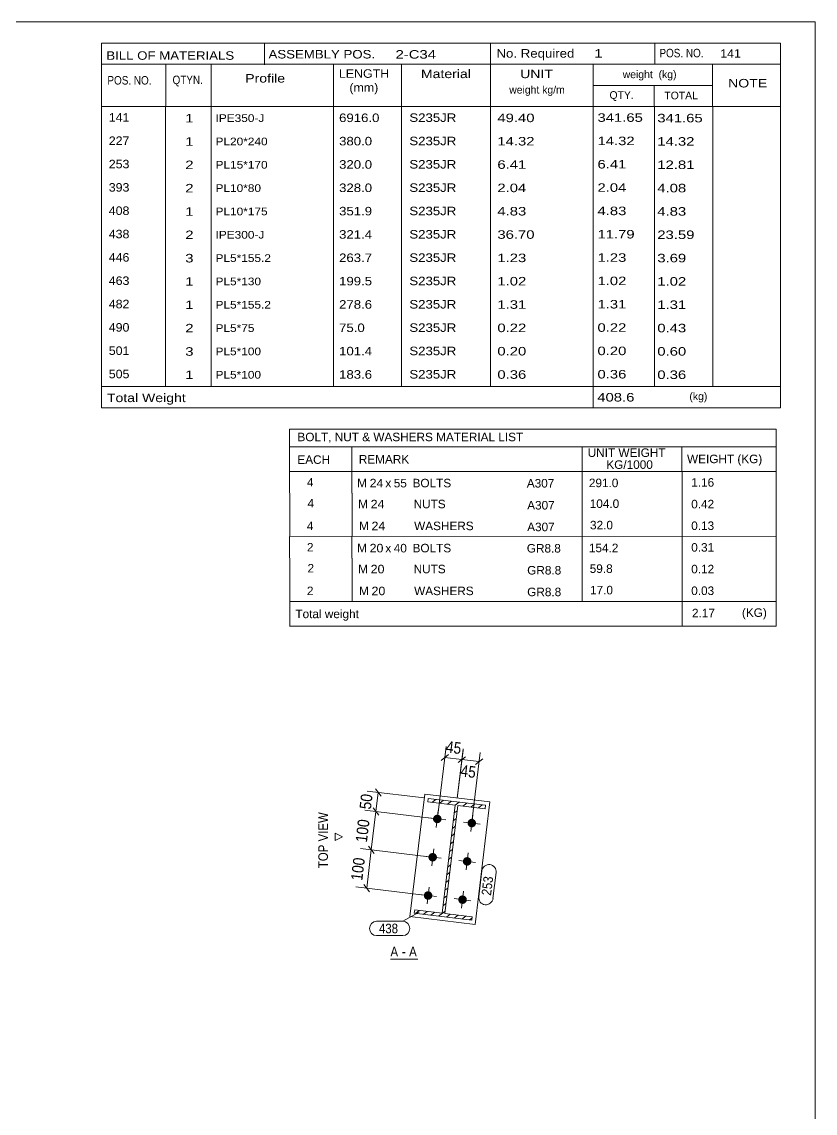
# Model space of a CAD drawing. Header units: millimetres. Extents: x 2 to 825, y 1 to 579.
# Drawn here: x 619.3 to 825, y 296 to 579 of the extents above; entities that cross this region are included whole.
import ezdxf

# ---------------------------------------------------------------- set-up
doc = ezdxf.new("R2010")
doc.units = ezdxf.units.MM
doc.linetypes.add('XKITLINE00', pattern=[0])
doc.linetypes.add('XKITLINE03', pattern=[6, 3, -1, 1, -1])
for name, color, linetype, lineweight in [('Bolt', 3, 'Continuous', 0), ('Dimensions', 7, 'Continuous', 0), ('DrawingSheet', 5, 'Continuous', 0), ('OtherObjectType', 7, 'Continuous', 0), ('Part', 2, 'Continuous', 0), ('PartMark', 7, 'Continuous', 0)]:
    doc.layers.add(name, color=color, linetype=linetype, lineweight=lineweight)
doc.styles.add('ARIAL', font='ARIAL.TTF')
doc.styles.add('ARIAL_NARROW', font='ARIALN.TTF')

# ---------------------------------------------------------------- blocks, each defined once
blk = doc.blocks.new('*A2')
at = {"layer": 'Part', "color": 7, "linetype": 'XKITLINE00', "lineweight": 0}
for p, q in [((726.67, 377.37), (725.67, 376.58)), ((728.68, 377.13), (727.68, 376.34)), ((730.69, 376.88), (729.68, 376.1)), ((732.69, 376.64), (731.68, 375.85)), ((732.16, 374.41), (731.44, 373.84)), ((734.7, 376.4), (733.7, 375.62)), ((736.7, 376.16), (735.7, 375.37)), ((738.71, 375.92), (737.71, 375.13)), ((731.92, 372.41), (731.2, 371.84)), ((731.44, 368.39), (730.72, 367.83)), ((731.68, 370.4), (730.96, 369.83)), ((731.2, 366.39), (730.47, 365.82)), ((730.71, 362.38), (729.99, 361.81)), ((730.96, 364.38), (730.23, 363.81)), ((730.47, 360.37), (729.75, 359.8)), ((730.23, 358.36), (729.51, 357.8)), ((729.75, 354.35), (729.02, 353.78)), ((729.99, 356.36), (729.27, 355.79)), ((729.51, 352.35), (728.78, 351.78)), ((722.39, 348.57), (721.39, 347.79)), ((724.39, 348.33), (723.39, 347.55)), ((729.02, 348.33), (727.4, 347.06)), ((729.26, 350.34), (728.54, 349.77)), ((726.4, 348.09), (725.4, 347.3)), ((730.41, 347.61), (729.41, 346.82)), ((732.42, 347.37), (731.42, 346.58)), ((734.42, 347.12), (733.42, 346.34)), ((736.04, 346.57), (735.43, 346.1))]:
    blk.add_line(p, q, dxfattribs=at)
blk = doc.blocks.new('*A82')
at = {"layer": 'Bolt'}
for points in [[(725.96, 372.45), (725.96, 372.47), (725.97, 372.5), (725.97, 372.52), (725.98, 372.55), (725.99, 372.58), (725.99, 372.6), (726, 372.63), (726.01, 372.65), (726.02, 372.68), (726.03, 372.7), (726.04, 372.73), (726.05, 372.75), (726.06, 372.78), (726.08, 372.8), (726.09, 372.83), (726.1, 372.85), (726.12, 372.87), (726.13, 372.9), (726.15, 372.92), (726.16, 372.94), (726.18, 372.96), (726.2, 372.98), (726.21, 373), (726.23, 373.02), (726.25, 373.04), (726.27, 373.06), (726.29, 373.08), (726.31, 373.1), (726.33, 373.12), (726.35, 373.14), (726.37, 373.15), (726.39, 373.17), (726.41, 373.18), (726.43, 373.2), (726.46, 373.21), (726.48, 373.23), (726.5, 373.24), (726.53, 373.26), (726.55, 373.27), (726.57, 373.28), (726.6, 373.29), (726.62, 373.3), (726.65, 373.31), (726.67, 373.32), (726.7, 373.33), (726.73, 373.34), (726.75, 373.35), (726.78, 373.35), (726.8, 373.36), (726.83, 373.37), (726.86, 373.37), (726.88, 373.37), (726.91, 373.38), (726.94, 373.38), (726.96, 373.38), (726.99, 373.39), (727.02, 373.39), (727.04, 373.39), (727.07, 373.39), (727.1, 373.39), (727.13, 373.38), (727.15, 373.38), (727.18, 373.38), (727.21, 373.38), (727.23, 373.37), (727.26, 373.37), (727.29, 373.36), (727.31, 373.35), (727.34, 373.35), (727.36, 373.34), (727.39, 373.33), (727.42, 373.32), (727.44, 373.31), (727.47, 373.3), (727.49, 373.29), (727.52, 373.28), (727.54, 373.27), (727.56, 373.26), (727.59, 373.25), (727.61, 373.23), (727.63, 373.22), (727.66, 373.2), (727.68, 373.19), (727.7, 373.17), (727.72, 373.16), (727.74, 373.14), (727.76, 373.12), (727.78, 373.1), (727.8, 373.09), (727.82, 373.07), (727.84, 373.05), (727.86, 373.03), (727.88, 373.01), (727.9, 372.99), (727.91, 372.97), (727.93, 372.94), (727.95, 372.92), (727.96, 372.9), (727.98, 372.88), (727.99, 372.86), (728, 372.83), (728.02, 372.81), (728.03, 372.78), (728.04, 372.76), (728.05, 372.74), (728.06, 372.71), (728.07, 372.69), (728.08, 372.66), (728.09, 372.63), (728.1, 372.61), (728.11, 372.58), (728.11, 372.56), (728.12, 372.53), (728.13, 372.5), (728.13, 372.48), (728.14, 372.45), (728.14, 372.42), (728.14, 372.4), (728.14, 372.37), (728.15, 372.34), (728.15, 372.32), (728.15, 372.29), (728.15, 372.26), (728.15, 372.24), (728.15, 372.21), (728.14, 372.18), (728.14, 372.16), (728.14, 372.13), (728.13, 372.1), (728.13, 372.08), (728.12, 372.05), (728.12, 372.02), (728.11, 372), (728.1, 371.97), (728.09, 371.94), (728.08, 371.92), (728.08, 371.89), (728.07, 371.87), (728.05, 371.84), (728.04, 371.82), (728.03, 371.8), (728.02, 371.77), (728.01, 371.75), (727.99, 371.72), (727.98, 371.7), (727.96, 371.68), (727.95, 371.66), (727.93, 371.63), (727.92, 371.61), (727.9, 371.59), (727.88, 371.57), (727.86, 371.55), (727.85, 371.53), (727.83, 371.51), (727.81, 371.49), (727.79, 371.47), (727.77, 371.46), (727.75, 371.44), (727.73, 371.42), (727.71, 371.41), (727.68, 371.39), (727.66, 371.37), (727.64, 371.36), (727.62, 371.34), (727.59, 371.33), (727.57, 371.32), (727.55, 371.31), (727.52, 371.29), (727.5, 371.28), (727.47, 371.27), (727.45, 371.26), (727.42, 371.25), (727.4, 371.24), (727.37, 371.24), (727.34, 371.23), (727.32, 371.22), (727.29, 371.21), (727.27, 371.21), (727.24, 371.2), (727.21, 371.2), (727.19, 371.2), (727.16, 371.19), (727.13, 371.19), (727.1, 371.19), (727.08, 371.19), (727.05, 371.19), (727.02, 371.19), (727, 371.19), (726.97, 371.19), (726.94, 371.19), (726.92, 371.19), (726.89, 371.2), (726.86, 371.2), (726.84, 371.21), (726.81, 371.21), (726.78, 371.22), (726.76, 371.23), (726.73, 371.23), (726.71, 371.24), (726.68, 371.25), (726.65, 371.26), (726.63, 371.27), (726.6, 371.28), (726.58, 371.29), (726.56, 371.3), (726.53, 371.32), (726.51, 371.33), (726.48, 371.34), (726.46, 371.36), (726.44, 371.37), (726.42, 371.39), (726.4, 371.4), (726.37, 371.42), (726.35, 371.43), (726.33, 371.45), (726.31, 371.47), (726.29, 371.49), (726.27, 371.51), (726.25, 371.53), (726.23, 371.55), (726.22, 371.57), (726.2, 371.59), (726.18, 371.61), (726.17, 371.63), (726.15, 371.65), (726.13, 371.67), (726.12, 371.7), (726.11, 371.72), (726.09, 371.74), (726.08, 371.77), (726.07, 371.79), (726.05, 371.81), (726.04, 371.84), (726.03, 371.86), (726.02, 371.89), (726.01, 371.91), (726, 371.94), (726, 371.96), (725.99, 371.99), (725.98, 372.02), (725.98, 372.04), (725.97, 372.07), (725.96, 372.1), (725.96, 372.12), (725.96, 372.15), (725.95, 372.18), (725.95, 372.2), (725.95, 372.23), (725.95, 372.26), (725.95, 372.28), (725.95, 372.31), (725.95, 372.34), (725.95, 372.36), (725.95, 372.39), (725.96, 372.42)], [(734.89, 371.37), (734.9, 371.4), (734.9, 371.42), (734.91, 371.45), (734.92, 371.47), (734.92, 371.5), (734.93, 371.53), (734.94, 371.55), (734.95, 371.58), (734.96, 371.6), (734.97, 371.63), (734.98, 371.65), (734.99, 371.68), (735, 371.7), (735.01, 371.73), (735.02, 371.75), (735.04, 371.77), (735.05, 371.8), (735.07, 371.82), (735.08, 371.84), (735.1, 371.86), (735.11, 371.88), (735.13, 371.91), (735.15, 371.93), (735.17, 371.95), (735.18, 371.97), (735.2, 371.99), (735.22, 372), (735.24, 372.02), (735.26, 372.04), (735.28, 372.06), (735.3, 372.08), (735.33, 372.09), (735.35, 372.11), (735.37, 372.12), (735.39, 372.14), (735.42, 372.15), (735.44, 372.17), (735.46, 372.18), (735.49, 372.19), (735.51, 372.2), (735.53, 372.21), (735.56, 372.23), (735.58, 372.24), (735.61, 372.25), (735.64, 372.25), (735.66, 372.26), (735.69, 372.27), (735.71, 372.28), (735.74, 372.28), (735.77, 372.29), (735.79, 372.29), (735.82, 372.3), (735.85, 372.3), (735.87, 372.3), (735.9, 372.31), (735.93, 372.31), (735.95, 372.31), (735.98, 372.31), (736.01, 372.31), (736.03, 372.31), (736.06, 372.31), (736.09, 372.31), (736.11, 372.3), (736.14, 372.3), (736.17, 372.29), (736.19, 372.29), (736.22, 372.28), (736.25, 372.28), (736.27, 372.27), (736.3, 372.26), (736.33, 372.26), (736.35, 372.25), (736.38, 372.24), (736.4, 372.23), (736.43, 372.22), (736.45, 372.21), (736.47, 372.19), (736.5, 372.18), (736.52, 372.17), (736.55, 372.16), (736.57, 372.14), (736.59, 372.13), (736.61, 372.11), (736.64, 372.1), (736.66, 372.08), (736.68, 372.06), (736.7, 372.05), (736.72, 372.03), (736.74, 372.01), (736.76, 371.99), (736.78, 371.97), (736.8, 371.95), (736.81, 371.93), (736.83, 371.91), (736.85, 371.89), (736.86, 371.87), (736.88, 371.85), (736.9, 371.82), (736.91, 371.8), (736.93, 371.78), (736.94, 371.76), (736.95, 371.73), (736.96, 371.71), (736.98, 371.68), (736.99, 371.66), (737, 371.63), (737.01, 371.61), (737.02, 371.58), (737.03, 371.56), (737.03, 371.53), (737.04, 371.51), (737.05, 371.48), (737.06, 371.45), (737.06, 371.43), (737.07, 371.4), (737.07, 371.37), (737.07, 371.35), (737.08, 371.32), (737.08, 371.29), (737.08, 371.27), (737.08, 371.24), (737.08, 371.21), (737.08, 371.19), (737.08, 371.16), (737.08, 371.13), (737.08, 371.11), (737.08, 371.08), (737.07, 371.05), (737.07, 371.03), (737.06, 371), (737.06, 370.97), (737.05, 370.95), (737.04, 370.92), (737.04, 370.89), (737.03, 370.87), (737.02, 370.84), (737.01, 370.82), (737, 370.79), (736.99, 370.77), (736.98, 370.74), (736.97, 370.72), (736.95, 370.69), (736.94, 370.67), (736.93, 370.65), (736.91, 370.62), (736.9, 370.6), (736.88, 370.58), (736.87, 370.56), (736.85, 370.54), (736.84, 370.52), (736.82, 370.49), (736.8, 370.47), (736.78, 370.45), (736.76, 370.43), (736.74, 370.42), (736.72, 370.4), (736.7, 370.38), (736.68, 370.36), (736.66, 370.35), (736.64, 370.33), (736.62, 370.31), (736.6, 370.3), (736.57, 370.28), (736.55, 370.27), (736.53, 370.25), (736.5, 370.24), (736.48, 370.23), (736.46, 370.22), (736.43, 370.21), (736.41, 370.2), (736.38, 370.19), (736.36, 370.18), (736.33, 370.17), (736.31, 370.16), (736.28, 370.15), (736.25, 370.14), (736.23, 370.14), (736.2, 370.13), (736.17, 370.13), (736.15, 370.12), (736.12, 370.12), (736.09, 370.12), (736.07, 370.11), (736.04, 370.11), (736.01, 370.11), (735.99, 370.11), (735.96, 370.11), (735.93, 370.11), (735.91, 370.11), (735.88, 370.12), (735.85, 370.12), (735.82, 370.12), (735.8, 370.13), (735.77, 370.13), (735.75, 370.14), (735.72, 370.14), (735.69, 370.15), (735.67, 370.16), (735.64, 370.16), (735.62, 370.17), (735.59, 370.18), (735.57, 370.19), (735.54, 370.2), (735.52, 370.21), (735.49, 370.23), (735.47, 370.24), (735.44, 370.25), (735.42, 370.27), (735.4, 370.28), (735.37, 370.29), (735.35, 370.31), (735.33, 370.33), (735.31, 370.34), (735.29, 370.36), (735.27, 370.38), (735.25, 370.39), (735.23, 370.41), (735.21, 370.43), (735.19, 370.45), (735.17, 370.47), (735.15, 370.49), (735.13, 370.51), (735.12, 370.53), (735.1, 370.55), (735.09, 370.57), (735.07, 370.6), (735.06, 370.62), (735.04, 370.64), (735.03, 370.67), (735.01, 370.69), (735, 370.71), (734.99, 370.74), (734.98, 370.76), (734.97, 370.79), (734.96, 370.81), (734.95, 370.84), (734.94, 370.86), (734.93, 370.89), (734.92, 370.91), (734.92, 370.94), (734.91, 370.97), (734.9, 370.99), (734.9, 371.02), (734.9, 371.05), (734.89, 371.07), (734.89, 371.1), (734.89, 371.13), (734.88, 371.15), (734.88, 371.18), (734.88, 371.21), (734.88, 371.23), (734.88, 371.26), (734.89, 371.29), (734.89, 371.32), (734.89, 371.34)], [(724.76, 362.52), (724.77, 362.54), (724.77, 362.57), (724.78, 362.6), (724.78, 362.62), (724.79, 362.65), (724.8, 362.68), (724.81, 362.7), (724.82, 362.73), (724.82, 362.75), (724.83, 362.78), (724.84, 362.8), (724.86, 362.83), (724.87, 362.85), (724.88, 362.87), (724.89, 362.9), (724.91, 362.92), (724.92, 362.94), (724.94, 362.97), (724.95, 362.99), (724.97, 363.01), (724.98, 363.03), (725, 363.05), (725.02, 363.07), (725.03, 363.1), (725.05, 363.11), (725.07, 363.13), (725.09, 363.15), (725.11, 363.17), (725.13, 363.19), (725.15, 363.21), (725.17, 363.22), (725.19, 363.24), (725.22, 363.26), (725.24, 363.27), (725.26, 363.29), (725.28, 363.3), (725.31, 363.31), (725.33, 363.33), (725.35, 363.34), (725.38, 363.35), (725.4, 363.36), (725.43, 363.37), (725.45, 363.38), (725.48, 363.39), (725.5, 363.4), (725.53, 363.41), (725.56, 363.42), (725.58, 363.42), (725.61, 363.43), (725.63, 363.44), (725.66, 363.44), (725.69, 363.45), (725.71, 363.45), (725.74, 363.45), (725.77, 363.46), (725.79, 363.46), (725.82, 363.46), (725.85, 363.46), (725.88, 363.46), (725.9, 363.46), (725.93, 363.46), (725.96, 363.45), (725.98, 363.45), (726.01, 363.45), (726.04, 363.44), (726.06, 363.44), (726.09, 363.43), (726.12, 363.43), (726.14, 363.42), (726.17, 363.41), (726.19, 363.4), (726.22, 363.4), (726.24, 363.39), (726.27, 363.38), (726.29, 363.37), (726.32, 363.35), (726.34, 363.34), (726.37, 363.33), (726.39, 363.32), (726.41, 363.3), (726.44, 363.29), (726.46, 363.28), (726.48, 363.26), (726.5, 363.24), (726.53, 363.23), (726.55, 363.21), (726.57, 363.19), (726.59, 363.18), (726.61, 363.16), (726.63, 363.14), (726.65, 363.12), (726.66, 363.1), (726.68, 363.08), (726.7, 363.06), (726.72, 363.04), (726.73, 363.02), (726.75, 362.99), (726.76, 362.97), (726.78, 362.95), (726.79, 362.93), (726.81, 362.9), (726.82, 362.88), (726.83, 362.86), (726.84, 362.83), (726.86, 362.81), (726.87, 362.78), (726.88, 362.76), (726.89, 362.73), (726.9, 362.71), (726.9, 362.68), (726.91, 362.66), (726.92, 362.63), (726.92, 362.6), (726.93, 362.58), (726.94, 362.55), (726.94, 362.52), (726.94, 362.5), (726.95, 362.47), (726.95, 362.44), (726.95, 362.42), (726.95, 362.39), (726.95, 362.36), (726.95, 362.33), (726.95, 362.31), (726.95, 362.28), (726.95, 362.25), (726.94, 362.23), (726.94, 362.2), (726.94, 362.17), (726.93, 362.15), (726.93, 362.12), (726.92, 362.09), (726.91, 362.07), (726.91, 362.04), (726.9, 362.02), (726.89, 361.99), (726.88, 361.97), (726.87, 361.94), (726.86, 361.92), (726.85, 361.89), (726.84, 361.87), (726.82, 361.84), (726.81, 361.82), (726.8, 361.8), (726.78, 361.77), (726.77, 361.75), (726.75, 361.73), (726.74, 361.71), (726.72, 361.68), (726.7, 361.66), (726.69, 361.64), (726.67, 361.62), (726.65, 361.6), (726.63, 361.58), (726.61, 361.56), (726.59, 361.55), (726.57, 361.53), (726.55, 361.51), (726.53, 361.49), (726.51, 361.48), (726.49, 361.46), (726.47, 361.45), (726.44, 361.43), (726.42, 361.42), (726.4, 361.4), (726.37, 361.39), (726.35, 361.38), (726.32, 361.37), (726.3, 361.35), (726.28, 361.34), (726.25, 361.33), (726.23, 361.32), (726.2, 361.32), (726.17, 361.31), (726.15, 361.3), (726.12, 361.29), (726.1, 361.29), (726.07, 361.28), (726.04, 361.28), (726.02, 361.27), (725.99, 361.27), (725.96, 361.26), (725.94, 361.26), (725.91, 361.26), (725.88, 361.26), (725.85, 361.26), (725.83, 361.26), (725.8, 361.26), (725.77, 361.26), (725.75, 361.26), (725.72, 361.27), (725.69, 361.27), (725.67, 361.27), (725.64, 361.28), (725.61, 361.28), (725.59, 361.29), (725.56, 361.3), (725.54, 361.31), (725.51, 361.31), (725.48, 361.32), (725.46, 361.33), (725.43, 361.34), (725.41, 361.35), (725.38, 361.36), (725.36, 361.37), (725.34, 361.39), (725.31, 361.4), (725.29, 361.41), (725.27, 361.43), (725.24, 361.44), (725.22, 361.46), (725.2, 361.47), (725.18, 361.49), (725.16, 361.51), (725.14, 361.52), (725.12, 361.54), (725.1, 361.56), (725.08, 361.58), (725.06, 361.6), (725.04, 361.62), (725.02, 361.64), (725, 361.66), (724.99, 361.68), (724.97, 361.7), (724.95, 361.72), (724.94, 361.74), (724.92, 361.77), (724.91, 361.79), (724.9, 361.81), (724.88, 361.84), (724.87, 361.86), (724.86, 361.89), (724.85, 361.91), (724.84, 361.93), (724.83, 361.96), (724.82, 361.99), (724.81, 362.01), (724.8, 362.04), (724.79, 362.06), (724.79, 362.09), (724.78, 362.11), (724.77, 362.14), (724.77, 362.17), (724.76, 362.19), (724.76, 362.22), (724.76, 362.25), (724.75, 362.27), (724.75, 362.3), (724.75, 362.33), (724.75, 362.36), (724.75, 362.38), (724.75, 362.41), (724.75, 362.44), (724.76, 362.46), (724.76, 362.49)], [(733.7, 361.44), (733.7, 361.47), (733.71, 361.49), (733.71, 361.52), (733.72, 361.55), (733.73, 361.57), (733.73, 361.6), (733.74, 361.62), (733.75, 361.65), (733.76, 361.68), (733.77, 361.7), (733.78, 361.73), (733.79, 361.75), (733.8, 361.77), (733.82, 361.8), (733.83, 361.82), (733.84, 361.85), (733.86, 361.87), (733.87, 361.89), (733.89, 361.91), (733.9, 361.93), (733.92, 361.96), (733.93, 361.98), (733.95, 362), (733.97, 362.02), (733.99, 362.04), (734.01, 362.06), (734.03, 362.08), (734.05, 362.1), (734.07, 362.11), (734.09, 362.13), (734.11, 362.15), (734.13, 362.16), (734.15, 362.18), (734.17, 362.2), (734.2, 362.21), (734.22, 362.22), (734.24, 362.24), (734.27, 362.25), (734.29, 362.26), (734.31, 362.28), (734.34, 362.29), (734.36, 362.3), (734.39, 362.31), (734.41, 362.32), (734.44, 362.33), (734.46, 362.33), (734.49, 362.34), (734.52, 362.35), (734.54, 362.35), (734.57, 362.36), (734.6, 362.37), (734.62, 362.37), (734.65, 362.37), (734.68, 362.38), (734.7, 362.38), (734.73, 362.38), (734.76, 362.38), (734.78, 362.38), (734.81, 362.38), (734.84, 362.38), (734.86, 362.38), (734.89, 362.38), (734.92, 362.37), (734.95, 362.37), (734.97, 362.37), (735, 362.36), (735.03, 362.36), (735.05, 362.35), (735.08, 362.34), (735.1, 362.34), (735.13, 362.33), (735.15, 362.32), (735.18, 362.31), (735.21, 362.3), (735.23, 362.29), (735.25, 362.28), (735.28, 362.27), (735.3, 362.25), (735.33, 362.24), (735.35, 362.23), (735.37, 362.21), (735.4, 362.2), (735.42, 362.18), (735.44, 362.17), (735.46, 362.15), (735.48, 362.13), (735.5, 362.12), (735.52, 362.1), (735.54, 362.08), (735.56, 362.06), (735.58, 362.04), (735.6, 362.02), (735.62, 362), (735.64, 361.98), (735.65, 361.96), (735.67, 361.94), (735.68, 361.92), (735.7, 361.9), (735.71, 361.87), (735.73, 361.85), (735.74, 361.83), (735.76, 361.8), (735.77, 361.78), (735.78, 361.76), (735.79, 361.73), (735.8, 361.71), (735.81, 361.68), (735.82, 361.66), (735.83, 361.63), (735.84, 361.6), (735.85, 361.58), (735.85, 361.55), (735.86, 361.53), (735.87, 361.5), (735.87, 361.47), (735.87, 361.45), (735.88, 361.42), (735.88, 361.39), (735.88, 361.37), (735.89, 361.34), (735.89, 361.31), (735.89, 361.29), (735.89, 361.26), (735.89, 361.23), (735.88, 361.2), (735.88, 361.18), (735.88, 361.15), (735.88, 361.12), (735.87, 361.1), (735.87, 361.07), (735.86, 361.04), (735.85, 361.02), (735.85, 360.99), (735.84, 360.97), (735.83, 360.94), (735.82, 360.91), (735.81, 360.89), (735.8, 360.86), (735.79, 360.84), (735.78, 360.81), (735.77, 360.79), (735.76, 360.77), (735.75, 360.74), (735.73, 360.72), (735.72, 360.7), (735.7, 360.67), (735.69, 360.65), (735.67, 360.63), (735.66, 360.61), (735.64, 360.59), (735.62, 360.57), (735.6, 360.55), (735.59, 360.53), (735.57, 360.51), (735.55, 360.49), (735.53, 360.47), (735.51, 360.45), (735.49, 360.43), (735.47, 360.42), (735.44, 360.4), (735.42, 360.38), (735.4, 360.37), (735.38, 360.35), (735.36, 360.34), (735.33, 360.33), (735.31, 360.31), (735.28, 360.3), (735.26, 360.29), (735.24, 360.28), (735.21, 360.27), (735.19, 360.26), (735.16, 360.25), (735.14, 360.24), (735.11, 360.23), (735.08, 360.22), (735.06, 360.22), (735.03, 360.21), (735, 360.2), (734.98, 360.2), (734.95, 360.19), (734.92, 360.19), (734.9, 360.19), (734.87, 360.19), (734.84, 360.18), (734.82, 360.18), (734.79, 360.18), (734.76, 360.18), (734.74, 360.18), (734.71, 360.18), (734.68, 360.19), (734.66, 360.19), (734.63, 360.19), (734.6, 360.2), (734.58, 360.2), (734.55, 360.21), (734.52, 360.21), (734.5, 360.22), (734.47, 360.23), (734.45, 360.24), (734.42, 360.25), (734.39, 360.25), (734.37, 360.26), (734.34, 360.28), (734.32, 360.29), (734.3, 360.3), (734.27, 360.31), (734.25, 360.32), (734.22, 360.34), (734.2, 360.35), (734.18, 360.37), (734.16, 360.38), (734.13, 360.4), (734.11, 360.41), (734.09, 360.43), (734.07, 360.45), (734.05, 360.47), (734.03, 360.48), (734.01, 360.5), (733.99, 360.52), (733.97, 360.54), (733.96, 360.56), (733.94, 360.58), (733.92, 360.6), (733.91, 360.62), (733.89, 360.65), (733.87, 360.67), (733.86, 360.69), (733.85, 360.71), (733.83, 360.74), (733.82, 360.76), (733.81, 360.78), (733.79, 360.81), (733.78, 360.83), (733.77, 360.86), (733.76, 360.88), (733.75, 360.91), (733.74, 360.93), (733.74, 360.96), (733.73, 360.99), (733.72, 361.01), (733.71, 361.04), (733.71, 361.06), (733.7, 361.09), (733.7, 361.12), (733.7, 361.14), (733.69, 361.17), (733.69, 361.2), (733.69, 361.23), (733.69, 361.25), (733.69, 361.28), (733.69, 361.31), (733.69, 361.33), (733.69, 361.36), (733.69, 361.39), (733.7, 361.41)], [(723.57, 352.59), (723.57, 352.62), (723.58, 352.64), (723.58, 352.67), (723.59, 352.69), (723.59, 352.72), (723.6, 352.75), (723.61, 352.77), (723.62, 352.8), (723.63, 352.82), (723.64, 352.85), (723.65, 352.87), (723.66, 352.9), (723.67, 352.92), (723.68, 352.95), (723.7, 352.97), (723.71, 352.99), (723.72, 353.02), (723.74, 353.04), (723.75, 353.06), (723.77, 353.08), (723.79, 353.1), (723.8, 353.13), (723.82, 353.15), (723.84, 353.17), (723.86, 353.19), (723.88, 353.21), (723.89, 353.22), (723.91, 353.24), (723.93, 353.26), (723.96, 353.28), (723.98, 353.3), (724, 353.31), (724.02, 353.33), (724.04, 353.34), (724.06, 353.36), (724.09, 353.37), (724.11, 353.39), (724.13, 353.4), (724.16, 353.41), (724.18, 353.42), (724.21, 353.43), (724.23, 353.45), (724.26, 353.46), (724.28, 353.47), (724.31, 353.47), (724.33, 353.48), (724.36, 353.49), (724.39, 353.5), (724.41, 353.5), (724.44, 353.51), (724.46, 353.51), (724.49, 353.52), (724.52, 353.52), (724.54, 353.52), (724.57, 353.53), (724.6, 353.53), (724.63, 353.53), (724.65, 353.53), (724.68, 353.53), (724.71, 353.53), (724.73, 353.53), (724.76, 353.53), (724.79, 353.52), (724.81, 353.52), (724.84, 353.51), (724.87, 353.51), (724.89, 353.5), (724.92, 353.5), (724.95, 353.49), (724.97, 353.48), (725, 353.48), (725.02, 353.47), (725.05, 353.46), (725.07, 353.45), (725.1, 353.44), (725.12, 353.43), (725.15, 353.41), (725.17, 353.4), (725.2, 353.39), (725.22, 353.38), (725.24, 353.36), (725.26, 353.35), (725.29, 353.33), (725.31, 353.32), (725.33, 353.3), (725.35, 353.28), (725.37, 353.27), (725.39, 353.25), (725.41, 353.23), (725.43, 353.21), (725.45, 353.19), (725.47, 353.17), (725.49, 353.15), (725.5, 353.13), (725.52, 353.11), (725.54, 353.09), (725.55, 353.07), (725.57, 353.04), (725.58, 353.02), (725.6, 353), (725.61, 352.98), (725.62, 352.95), (725.64, 352.93), (725.65, 352.9), (725.66, 352.88), (725.67, 352.85), (725.68, 352.83), (725.69, 352.8), (725.7, 352.78), (725.71, 352.75), (725.72, 352.73), (725.72, 352.7), (725.73, 352.67), (725.73, 352.65), (725.74, 352.62), (725.74, 352.59), (725.75, 352.57), (725.75, 352.54), (725.75, 352.51), (725.75, 352.49), (725.76, 352.46), (725.76, 352.43), (725.76, 352.41), (725.75, 352.38), (725.75, 352.35), (725.75, 352.33), (725.75, 352.3), (725.74, 352.27), (725.74, 352.25), (725.74, 352.22), (725.73, 352.19), (725.72, 352.17), (725.72, 352.14), (725.71, 352.11), (725.7, 352.09), (725.69, 352.06), (725.68, 352.04), (725.67, 352.01), (725.66, 351.99), (725.65, 351.96), (725.64, 351.94), (725.63, 351.91), (725.61, 351.89), (725.6, 351.87), (725.59, 351.84), (725.57, 351.82), (725.56, 351.8), (725.54, 351.78), (725.52, 351.76), (725.51, 351.74), (725.49, 351.71), (725.47, 351.69), (725.45, 351.67), (725.44, 351.65), (725.42, 351.64), (725.4, 351.62), (725.38, 351.6), (725.36, 351.58), (725.33, 351.57), (725.31, 351.55), (725.29, 351.53), (725.27, 351.52), (725.25, 351.5), (725.22, 351.49), (725.2, 351.47), (725.18, 351.46), (725.15, 351.45), (725.13, 351.44), (725.1, 351.43), (725.08, 351.42), (725.05, 351.41), (725.03, 351.4), (725, 351.39), (724.98, 351.38), (724.95, 351.37), (724.93, 351.36), (724.9, 351.36), (724.87, 351.35), (724.85, 351.35), (724.82, 351.34), (724.79, 351.34), (724.77, 351.34), (724.74, 351.33), (724.71, 351.33), (724.69, 351.33), (724.66, 351.33), (724.63, 351.33), (724.6, 351.33), (724.58, 351.33), (724.55, 351.34), (724.52, 351.34), (724.5, 351.34), (724.47, 351.35), (724.44, 351.35), (724.42, 351.36), (724.39, 351.36), (724.37, 351.37), (724.34, 351.38), (724.31, 351.39), (724.29, 351.39), (724.26, 351.4), (724.24, 351.41), (724.21, 351.42), (724.19, 351.43), (724.16, 351.45), (724.14, 351.46), (724.12, 351.47), (724.09, 351.49), (724.07, 351.5), (724.05, 351.51), (724.02, 351.53), (724, 351.55), (723.98, 351.56), (723.96, 351.58), (723.94, 351.6), (723.92, 351.61), (723.9, 351.63), (723.88, 351.65), (723.86, 351.67), (723.84, 351.69), (723.82, 351.71), (723.81, 351.73), (723.79, 351.75), (723.77, 351.77), (723.76, 351.79), (723.74, 351.82), (723.73, 351.84), (723.71, 351.86), (723.7, 351.89), (723.69, 351.91), (723.67, 351.93), (723.66, 351.96), (723.65, 351.98), (723.64, 352.01), (723.63, 352.03), (723.62, 352.06), (723.61, 352.08), (723.6, 352.11), (723.6, 352.13), (723.59, 352.16), (723.58, 352.19), (723.58, 352.21), (723.57, 352.24), (723.57, 352.27), (723.56, 352.29), (723.56, 352.32), (723.56, 352.35), (723.56, 352.37), (723.56, 352.4), (723.56, 352.43), (723.56, 352.45), (723.56, 352.48), (723.56, 352.51), (723.56, 352.54), (723.56, 352.56)], [(732.5, 351.51), (732.51, 351.54), (732.51, 351.57), (732.52, 351.59), (732.52, 351.62), (732.53, 351.64), (732.54, 351.67), (732.55, 351.7), (732.55, 351.72), (732.56, 351.75), (732.57, 351.77), (732.58, 351.8), (732.6, 351.82), (732.61, 351.85), (732.62, 351.87), (732.63, 351.89), (732.65, 351.92), (732.66, 351.94), (732.67, 351.96), (732.69, 351.98), (732.71, 352.01), (732.72, 352.03), (732.74, 352.05), (732.76, 352.07), (732.77, 352.09), (732.79, 352.11), (732.81, 352.13), (732.83, 352.15), (732.85, 352.17), (732.87, 352.18), (732.89, 352.2), (732.91, 352.22), (732.93, 352.24), (732.96, 352.25), (732.98, 352.27), (733, 352.28), (733.02, 352.3), (733.05, 352.31), (733.07, 352.32), (733.09, 352.34), (733.12, 352.35), (733.14, 352.36), (733.17, 352.37), (733.19, 352.38), (733.22, 352.39), (733.24, 352.4), (733.27, 352.41), (733.29, 352.41), (733.32, 352.42), (733.35, 352.43), (733.37, 352.43), (733.4, 352.44), (733.43, 352.44), (733.45, 352.45), (733.48, 352.45), (733.51, 352.45), (733.53, 352.45), (733.56, 352.45), (733.59, 352.45), (733.61, 352.45), (733.64, 352.45), (733.67, 352.45), (733.7, 352.45), (733.72, 352.45), (733.75, 352.44), (733.78, 352.44), (733.8, 352.43), (733.83, 352.43), (733.86, 352.42), (733.88, 352.41), (733.91, 352.41), (733.93, 352.4), (733.96, 352.39), (733.98, 352.38), (734.01, 352.37), (734.03, 352.36), (734.06, 352.35), (734.08, 352.34), (734.11, 352.33), (734.13, 352.31), (734.15, 352.3), (734.18, 352.28), (734.2, 352.27), (734.22, 352.26), (734.24, 352.24), (734.27, 352.22), (734.29, 352.21), (734.31, 352.19), (734.33, 352.17), (734.35, 352.15), (734.37, 352.13), (734.39, 352.11), (734.4, 352.1), (734.42, 352.07), (734.44, 352.05), (734.46, 352.03), (734.47, 352.01), (734.49, 351.99), (734.5, 351.97), (734.52, 351.95), (734.53, 351.92), (734.55, 351.9), (734.56, 351.88), (734.57, 351.85), (734.58, 351.83), (734.6, 351.8), (734.61, 351.78), (734.62, 351.75), (734.63, 351.73), (734.63, 351.7), (734.64, 351.68), (734.65, 351.65), (734.66, 351.62), (734.66, 351.6), (734.67, 351.57), (734.67, 351.55), (734.68, 351.52), (734.68, 351.49), (734.69, 351.46), (734.69, 351.44), (734.69, 351.41), (734.69, 351.38), (734.69, 351.36), (734.69, 351.33), (734.69, 351.3), (734.69, 351.28), (734.69, 351.25), (734.68, 351.22), (734.68, 351.2), (734.68, 351.17), (734.67, 351.14), (734.67, 351.12), (734.66, 351.09), (734.65, 351.06), (734.64, 351.04), (734.64, 351.01), (734.63, 350.99), (734.62, 350.96), (734.61, 350.94), (734.6, 350.91), (734.59, 350.89), (734.58, 350.86), (734.56, 350.84), (734.55, 350.81), (734.54, 350.79), (734.52, 350.77), (734.51, 350.75), (734.49, 350.72), (734.48, 350.7), (734.46, 350.68), (734.44, 350.66), (734.43, 350.64), (734.41, 350.62), (734.39, 350.6), (734.37, 350.58), (734.35, 350.56), (734.33, 350.54), (734.31, 350.52), (734.29, 350.51), (734.27, 350.49), (734.25, 350.47), (734.23, 350.46), (734.2, 350.44), (734.18, 350.43), (734.16, 350.41), (734.14, 350.4), (734.11, 350.39), (734.09, 350.37), (734.06, 350.36), (734.04, 350.35), (734.01, 350.34), (733.99, 350.33), (733.96, 350.32), (733.94, 350.31), (733.91, 350.3), (733.89, 350.29), (733.86, 350.29), (733.84, 350.28), (733.81, 350.28), (733.78, 350.27), (733.76, 350.27), (733.73, 350.26), (733.7, 350.26), (733.68, 350.26), (733.65, 350.26), (733.62, 350.25), (733.59, 350.25), (733.57, 350.25), (733.54, 350.26), (733.51, 350.26), (733.49, 350.26), (733.46, 350.26), (733.43, 350.27), (733.41, 350.27), (733.38, 350.27), (733.35, 350.28), (733.33, 350.29), (733.3, 350.29), (733.27, 350.3), (733.25, 350.31), (733.22, 350.32), (733.2, 350.33), (733.17, 350.34), (733.15, 350.35), (733.12, 350.36), (733.1, 350.37), (733.08, 350.38), (733.05, 350.4), (733.03, 350.41), (733.01, 350.42), (732.98, 350.44), (732.96, 350.45), (732.94, 350.47), (732.92, 350.48), (732.9, 350.5), (732.87, 350.52), (732.85, 350.54), (732.83, 350.56), (732.82, 350.57), (732.8, 350.59), (732.78, 350.61), (732.76, 350.63), (732.74, 350.65), (732.73, 350.67), (732.71, 350.7), (732.69, 350.72), (732.68, 350.74), (732.66, 350.76), (732.65, 350.79), (732.64, 350.81), (732.62, 350.83), (732.61, 350.86), (732.6, 350.88), (732.59, 350.91), (732.58, 350.93), (732.57, 350.96), (732.56, 350.98), (732.55, 351.01), (732.54, 351.03), (732.53, 351.06), (732.52, 351.08), (732.52, 351.11), (732.51, 351.14), (732.51, 351.16), (732.5, 351.19), (732.5, 351.22), (732.5, 351.24), (732.49, 351.27), (732.49, 351.3), (732.49, 351.32), (732.49, 351.35), (732.49, 351.38), (732.49, 351.4), (732.49, 351.43), (732.5, 351.46), (732.5, 351.49)]]:
    blk.add_hatch(color=3, dxfattribs=at).paths.add_polyline_path(points, flags=17)
at = {"layer": 'Bolt', "color": 3, "linetype": 'XKITLINE00', "lineweight": 0}
for p, q in [((726.78, 370.1), (727.31, 374.47)), ((729.23, 372.02), (724.86, 372.55)), ((738.17, 370.95), (733.8, 371.47)), ((735.72, 369.03), (736.25, 373.39)), ((728.04, 362.1), (723.67, 362.62)), ((725.59, 360.17), (726.11, 364.54)), ((734.52, 359.1), (735.05, 363.47)), ((736.97, 361.02), (732.6, 361.55)), ((724.39, 350.25), (724.92, 354.61)), ((726.84, 352.17), (722.47, 352.69)), ((735.78, 351.09), (731.41, 351.62)), ((733.33, 349.17), (733.85, 353.54))]:
    blk.add_line(p, q, dxfattribs=at)
blk = doc.blocks.new('*A83')
at = {"layer": 'Part', "color": 2, "linetype": 'XKITLINE00', "lineweight": 0}
for p, q in [((724.67, 377.61), (724.56, 376.72)), ((724.56, 376.72), (731.68, 375.86)), ((739.56, 375.82), (724.67, 377.61)), ((731.68, 375.86), (728.31, 347.86)), ((732.33, 375.78), (728.96, 347.78)), ((739.45, 374.92), (732.33, 375.78)), ((739.56, 375.82), (739.45, 374.92)), ((721.19, 348.72), (721.08, 347.83)), ((728.31, 347.86), (721.19, 348.72)), ((721.08, 347.83), (735.97, 346.03)), ((728.96, 347.78), (736.08, 346.92)), ((735.97, 346.03), (736.08, 346.92))]:
    blk.add_line(p, q, dxfattribs=at)
at = {"layer": 'Part', "color": 7, "linetype": 'XKITLINE03', "lineweight": 0}
blk.add_line((730.32, 361.82), (730.32, 361.82), dxfattribs=at)
blk = doc.blocks.new('*A84')
at = {"layer": 'Part', "color": 2, "linetype": 'XKITLINE00', "lineweight": 0}
for p, q in [((719.97, 346.95), (723.79, 378.72)), ((723.79, 378.72), (740.67, 376.69)), ((740.67, 376.69), (736.84, 344.92)), ((736.84, 344.92), (719.97, 346.95))]:
    blk.add_line(p, q, dxfattribs=at)
blk = doc.blocks.new('*A149')
at = {"layer": 'DrawingSheet', "color": 5, "linetype": 'XKITLINE00', "lineweight": 0}
for p, q in [((825, 579), (5, 579)), ((825, 5), (825, 579))]:
    blk.add_line(p, q, dxfattribs=at)
blk = doc.blocks.new('*A150')
at = {"layer": 'OtherObjectType', "color": 7, "linetype": 'XKITLINE00', "lineweight": 0}
for p, q in [((688.76, 473.4), (688.75, 462.4)), ((688.76, 473.4), (814.88, 473.4)), ((814.88, 473.4), (814.88, 462.4)), ((688.75, 468.75), (814.88, 468.75)), ((704.87, 468.76), (704.87, 462.4)), ((764.57, 468.76), (764.57, 462.4)), ((790.47, 468.74), (790.47, 462.4)), ((688.76, 462.37), (688.76, 456.87)), ((688.77, 462.4), (814.88, 462.4)), ((704.92, 462.4), (704.92, 456.78)), ((764.57, 462.4), (764.57, 456.78)), ((790.5, 462.4), (790.5, 456.9)), ((814.88, 462.4), (814.88, 456.9)), ((688.79, 456.78), (688.79, 451.17)), ((704.95, 456.78), (704.95, 451.16)), ((764.57, 456.78), (764.57, 451.16)), ((790.5, 456.78), (790.5, 451.28)), ((814.88, 456.78), (814.88, 451.28)), ((688.79, 451.15), (688.79, 445.58)), ((704.95, 451.16), (704.95, 445.54)), ((764.57, 451.16), (764.57, 445.54)), ((790.5, 451.16), (790.5, 445.55)), ((814.88, 451.16), (814.88, 445.55)), ((814.88, 445.55), (688.75, 445.58)), ((688.76, 445.51), (688.76, 440.01)), ((704.92, 445.54), (704.92, 439.92)), ((764.57, 445.54), (764.57, 439.92)), ((790.5, 445.54), (790.5, 440.04)), ((814.88, 445.54), (814.88, 440.04)), ((688.79, 439.92), (688.79, 434.31)), ((704.95, 439.92), (704.95, 434.31)), ((764.57, 439.92), (764.57, 434.31)), ((790.5, 439.92), (790.5, 434.42)), ((814.88, 439.92), (814.88, 434.42)), ((688.79, 434.29), (688.79, 428.72)), ((704.95, 434.3), (704.95, 428.69)), ((764.57, 434.31), (764.57, 428.69)), ((790.5, 434.3), (790.5, 428.7)), ((814.88, 434.3), (814.88, 428.69)), ((814.88, 428.69), (688.75, 428.72)), ((688.78, 428.69), (688.78, 422.28)), ((688.85, 428.68), (814.87, 428.69)), ((790.5, 428.65), (790.5, 422.24)), ((814.87, 428.66), (814.87, 422.24)), ((688.77, 422.24), (814.87, 422.24))]:
    blk.add_line(p, q, dxfattribs=at)
at = {"layer": 'OtherObjectType', "color": 7, "style": 'ARIAL_NARROW'}
for s, width, p in [('BOLT, NUT & WASHERS MATERIAL LIST', 1.211571, (690.79, 470.24)), ('UNIT WEIGHT', 1.211571, (766.03, 466.17)), ('EACH', 1.211571, (690.78, 464.37)), ('REMARK', 1.211571, (706.7, 464.46)), (' KG/1000', 1.211571, (770.02, 463.08)), ('WEIGHT (KG)', 1.211571, (791.78, 464.55)), ('4', 1.211571, (693.26, 458.5)), ('M', 1.211571, (706.26, 458.3)), ('24', 1.275, (709.5, 458.28)), ('x', 1.211571, (713.58, 458.28)), ('55', 1.211571, (715.76, 458.27)), ('BOLTS', 1.211571, (720.63, 458.29)), ('A307', 1.211571, (750.25, 458.24)), ('291.0', 1.211571, (766.34, 458.33)), ('1.16', 1.211571, (792.87, 458.46)), ('4', 1.211571, (693.4, 453.06)), ('M', 1.211571, (706.54, 452.86)), ('24', 1.275, (709.78, 452.84)), ('NUTS', 1.211571, (720.91, 452.86)), ('A307', 1.211571, (750.35, 452.54)), ('104.0', 1.211571, (766.56, 452.95)), ('0.42', 1.211571, (792.87, 452.84)), ('4', 1.211571, (693.24, 447.19)), ('M', 1.211571, (706.76, 447.19)), ('24', 1.275, (710, 447.17)), ('WASHERS', 1.211571, (721.04, 447.18)), ('A307', 1.211571, (750.35, 446.92)), ('32.0', 1.211571, (766.64, 447.39)), ('0.13', 1.211571, (792.87, 447.23)), ('2', 1.211571, (693.26, 441.65)), ('M', 1.211571, (706.26, 441.44)), ('20', 1.275, (709.5, 441.42)), ('x', 1.211571, (713.58, 441.42)), ('40', 1.211571, (715.76, 441.41)), ('BOLTS', 1.211571, (720.63, 441.43)), ('GR8.8', 1.211571, (750.25, 441.38)), ('154.2', 1.211571, (766.34, 441.47)), ('0.31', 1.211571, (792.87, 441.61)), ('2', 1.211571, (693.4, 436.2)), ('M', 1.211571, (706.54, 436.01)), ('20', 1.275, (709.78, 435.99)), ('NUTS', 1.211571, (720.91, 436)), ('GR8.8', 1.211571, (750.35, 435.68)), ('59.8', 1.211571, (766.56, 436.1)), ('0.12', 1.211571, (792.87, 435.99)), ('2', 1.211571, (693.24, 430.33)), ('M', 1.211571, (706.76, 430.33)), ('20', 1.275, (710, 430.31)), ('WASHERS', 1.211571, (721.04, 430.33)), ('GR8.8', 1.211571, (750.35, 430.06)), ('17.0', 1.211571, (766.64, 430.53)), ('0.03', 1.211571, (792.87, 430.37)), ('Total weight', 1.211571, (690.26, 424.36)), ('2.17', 1.211571, (793.07, 424.59)), ('(KG)', 1.211571, (806.02, 424.69))]:
    blk.add_text(s, height=2.2, dxfattribs=dict(at, width=width)).set_placement(p)
blk = doc.blocks.new('*A155')
at = {"layer": 'OtherObjectType', "color": 7, "linetype": 'XKITLINE00', "lineweight": 0}
for p, q in [((639.98, 573.5), (815.98, 573.5)), ((639.98, 573.5), (639.98, 562.5)), ((682.26, 573.42), (682.26, 567.87)), ((740.85, 568), (740.85, 573.5)), ((783.43, 567.96), (783.43, 573.42)), ((815.98, 568), (815.98, 573.5)), ((639.98, 568), (815.98, 568)), ((656.64, 568), (656.64, 557)), ((668.4, 567.98), (668.4, 557.03)), ((700.12, 567.99), (700.13, 557)), ((717.78, 567.98), (717.78, 557)), ((740.85, 567.98), (740.85, 557)), ((767.43, 568), (767.43, 557)), ((798.42, 568), (798.42, 557)), ((815.98, 568), (815.98, 562.5)), ((639.98, 562.5), (639.98, 557)), ((767.45, 562.52), (798.45, 562.52)), ((783.28, 562.52), (783.28, 557)), ((815.98, 562.5), (815.98, 557)), ((639.98, 557), (815.98, 557)), ((639.98, 557), (639.98, 550.95)), ((656.63, 557), (656.63, 550.95)), ((668.44, 556.99), (668.44, 550.95)), ((700.12, 557), (700.11, 550.95)), ((717.79, 557), (717.79, 550.95)), ((740.87, 557), (740.87, 550.95)), ((767.44, 557), (767.44, 550.95)), ((783.33, 556.95), (783.33, 550.95)), ((798.43, 557), (798.43, 550.95)), ((815.98, 557), (815.98, 550.95)), ((639.98, 550.95), (639.98, 544.9)), ((656.63, 550.95), (656.63, 544.9)), ((668.44, 550.94), (668.44, 544.9)), ((700.12, 550.95), (700.11, 544.9)), ((717.79, 550.95), (717.79, 544.9)), ((740.87, 550.95), (740.87, 544.9)), ((767.44, 550.95), (767.44, 544.9)), ((783.33, 550.9), (783.33, 544.9)), ((798.43, 550.95), (798.43, 544.9)), ((815.98, 550.95), (815.98, 544.9)), ((639.98, 544.9), (639.98, 538.85)), ((656.63, 544.9), (656.63, 538.85)), ((668.44, 544.89), (668.44, 538.85)), ((700.12, 544.9), (700.11, 538.85)), ((717.79, 544.9), (717.79, 538.85)), ((740.87, 544.9), (740.87, 538.85)), ((767.44, 544.9), (767.44, 538.85)), ((783.33, 544.85), (783.33, 538.85)), ((798.43, 544.9), (798.43, 538.85)), ((815.98, 544.9), (815.98, 538.85)), ((639.98, 538.85), (639.98, 532.8)), ((656.63, 538.85), (656.63, 532.8)), ((668.44, 538.84), (668.44, 532.8)), ((700.12, 538.85), (700.11, 532.8)), ((717.79, 538.85), (717.79, 532.8)), ((740.87, 538.85), (740.87, 532.8)), ((767.44, 538.85), (767.44, 532.8)), ((783.33, 538.8), (783.33, 532.8)), ((798.43, 538.85), (798.43, 532.8)), ((815.98, 538.85), (815.98, 532.8)), ((639.98, 532.8), (639.98, 526.75)), ((656.63, 532.8), (656.63, 526.75)), ((668.44, 532.79), (668.44, 526.75)), ((700.12, 532.8), (700.11, 526.75)), ((717.79, 532.8), (717.79, 526.75)), ((740.87, 532.8), (740.87, 526.75)), ((767.44, 532.8), (767.44, 526.75)), ((783.33, 532.75), (783.33, 526.75)), ((798.43, 532.8), (798.43, 526.75)), ((815.98, 532.8), (815.98, 526.75)), ((639.98, 526.75), (639.98, 520.7)), ((656.63, 526.75), (656.63, 520.7)), ((668.44, 526.74), (668.44, 520.7)), ((700.12, 526.75), (700.11, 520.7)), ((717.79, 526.75), (717.79, 520.7)), ((740.87, 526.75), (740.87, 520.7)), ((767.44, 526.75), (767.44, 520.7)), ((783.33, 526.7), (783.33, 520.7)), ((798.43, 526.75), (798.43, 520.7)), ((815.98, 526.75), (815.98, 520.7)), ((639.98, 520.7), (639.98, 514.65)), ((656.63, 520.7), (656.63, 514.65)), ((668.44, 520.69), (668.44, 514.65)), ((700.12, 520.7), (700.11, 514.65)), ((717.79, 520.7), (717.79, 514.65)), ((740.87, 520.7), (740.87, 514.65)), ((767.44, 520.7), (767.44, 514.65)), ((783.33, 520.65), (783.33, 514.65)), ((798.43, 520.7), (798.43, 514.65)), ((815.98, 520.7), (815.98, 514.65)), ((639.98, 514.65), (639.98, 508.6)), ((656.63, 514.65), (656.63, 508.6)), ((668.44, 514.64), (668.44, 508.6)), ((700.12, 514.65), (700.11, 508.6)), ((717.79, 514.65), (717.79, 508.6)), ((740.87, 514.65), (740.87, 508.6)), ((767.44, 514.65), (767.44, 508.6)), ((783.33, 514.6), (783.33, 508.6)), ((798.43, 514.65), (798.43, 508.6)), ((815.98, 514.65), (815.98, 508.6)), ((639.98, 508.6), (639.98, 502.55)), ((656.63, 508.6), (656.63, 502.55)), ((668.44, 508.59), (668.44, 502.55)), ((700.12, 508.6), (700.11, 502.55)), ((717.79, 508.6), (717.79, 502.55)), ((740.87, 508.6), (740.87, 502.55)), ((767.44, 508.6), (767.44, 502.55)), ((783.33, 508.55), (783.33, 502.55)), ((798.43, 508.6), (798.43, 502.55)), ((815.98, 508.6), (815.98, 502.55)), ((639.98, 502.55), (639.98, 496.5)), ((656.63, 502.55), (656.63, 496.5)), ((668.44, 502.54), (668.44, 496.5)), ((700.12, 502.55), (700.11, 496.5)), ((717.79, 502.55), (717.79, 496.5)), ((740.87, 502.55), (740.87, 496.5)), ((767.44, 502.55), (767.44, 496.5)), ((783.33, 502.5), (783.33, 496.5)), ((798.43, 502.55), (798.43, 496.5)), ((815.98, 502.55), (815.98, 496.5)), ((639.98, 496.5), (639.98, 490.45)), ((656.63, 496.5), (656.63, 490.45)), ((668.44, 496.49), (668.44, 490.45)), ((700.12, 496.5), (700.11, 490.45)), ((717.79, 496.5), (717.79, 490.45)), ((740.87, 496.5), (740.87, 490.45)), ((767.44, 496.5), (767.44, 490.45)), ((783.33, 496.45), (783.33, 490.45)), ((798.43, 496.5), (798.43, 490.45)), ((815.98, 496.5), (815.98, 490.45)), ((639.98, 490.45), (639.98, 484.4)), ((656.63, 490.45), (656.63, 484.4)), ((668.44, 490.44), (668.44, 484.4)), ((700.12, 490.45), (700.11, 484.4)), ((717.79, 490.45), (717.79, 484.4)), ((740.87, 490.45), (740.87, 484.4)), ((767.44, 490.45), (767.44, 484.4)), ((783.33, 490.4), (783.33, 484.4)), ((798.43, 490.45), (798.43, 484.4)), ((815.98, 490.45), (815.98, 484.4)), ((639.98, 484.4), (815.98, 484.4)), ((639.98, 484.4), (639.98, 478.9)), ((767.44, 484.4), (767.44, 478.9)), ((815.98, 484.4), (815.98, 478.9)), ((639.98, 478.9), (815.98, 478.9))]:
    blk.add_line(p, q, dxfattribs=at)
at = {"layer": 'OtherObjectType', "color": 7, "style": 'ARIAL_NARROW'}
for s, height, width, p in [('ASSEMBLY POS.', 2.2, 1.36, (683.3, 569.5)), ('2-C34', 2.2, 1.525501, (716.23, 569.46)), ('No. Required', 2.2, 1.36, (742.39, 569.72)), ('1', 2.2, 1.525501, (767.75, 569.72)), ('POS. NO.', 2.2, 1.02, (784.63, 569.79)), ('141', 2.2, 1.270501, (800.4, 569.69)), ('BILL OF MATERIALS', 2.2, 1.36, (641.25, 569.16)), ('LENGTH', 2.2, 1.275, (701.54, 564.49)), ('Material', 2.2, 1.445, (722.81, 564.41)), ('UNIT', 2.2, 1.445, (748.52, 564.4)), ('weight  (kg)', 1.98, 1.19, (775.11, 564.39)), ('POS. NO.', 2.2, 1.02, (641.53, 562.74)), ('QTYN.', 2.2, 1.02, (658.42, 562.84)), ('Profile', 2.2, 1.445, (677.26, 563.25)), ('NOTE', 2.2, 1.445, (802.44, 561.99)), ('(mm)', 2.2, 1.275, (704.26, 560.86)), ('weight kg/m', 1.98, 1.19, (745.69, 560.4)), ('QTY.', 1.98, 1.19, (771.68, 559.03)), ('TOTAL', 1.98, 1.19, (785.9, 558.91)), ('141', 2.2, 1.270501, (641.89, 553.12)), ('1', 2.2, 1.525501, (661.71, 552.91)), ('IPE350-J', 1.98, 1.355501, (669.56, 553.04)), ('6916.0', 2.2, 1.355501, (701.59, 553.01)), ('S235JR', 2.2, 1.355501, (719.81, 553.05)), ('49.40', 2.2, 1.525501, (742.62, 552.99)), ('341.65', 2.2, 1.525501, (768.57, 553.07)), ('341.65', 2.2, 1.525501, (784.08, 552.94)), ('227', 2.2, 1.270501, (641.89, 547.07)), ('1', 2.2, 1.525501, (661.71, 546.86)), ('380.0', 2.2, 1.355501, (701.59, 546.96)), ('S235JR', 2.2, 1.355501, (719.81, 547)), ('14.32', 2.2, 1.525501, (742.62, 546.94)), ('14.32', 2.2, 1.525501, (768.57, 547.02)), ('14.32', 2.2, 1.525501, (784.08, 546.89)), ('PL20*240', 1.98, 1.355501, (669.56, 546.99)), ('253', 2.2, 1.270501, (641.89, 541.02)), ('2', 2.2, 1.525501, (661.71, 540.81)), ('PL15*170', 1.98, 1.355501, (669.56, 540.94)), ('320.0', 2.2, 1.355501, (701.59, 540.91)), ('S235JR', 2.2, 1.355501, (719.81, 540.95)), ('6.41', 2.2, 1.525501, (742.62, 540.89)), ('6.41', 2.2, 1.525501, (768.57, 540.97)), ('12.81', 2.2, 1.525501, (784.08, 540.84)), ('393', 2.2, 1.270501, (641.89, 534.97)), ('2', 2.2, 1.525501, (661.71, 534.76)), ('PL10*80', 1.98, 1.355501, (669.56, 534.89)), ('328.0', 2.2, 1.355501, (701.59, 534.86)), ('S235JR', 2.2, 1.355501, (719.81, 534.9)), ('2.04', 2.2, 1.525501, (742.62, 534.84)), ('2.04', 2.2, 1.525501, (768.57, 534.92)), ('4.08', 2.2, 1.525501, (784.08, 534.79)), ('408', 2.2, 1.270501, (641.89, 528.92)), ('1', 2.2, 1.525501, (661.71, 528.71)), ('PL10*175', 1.98, 1.355501, (669.56, 528.84)), ('351.9', 2.2, 1.355501, (701.59, 528.81)), ('S235JR', 2.2, 1.355501, (719.81, 528.85)), ('4.83', 2.2, 1.525501, (742.62, 528.79)), ('4.83', 2.2, 1.525501, (768.57, 528.87)), ('4.83', 2.2, 1.525501, (784.08, 528.74)), ('438', 2.2, 1.270501, (641.89, 522.87)), ('2', 2.2, 1.525501, (661.71, 522.66)), ('IPE300-J', 1.98, 1.355501, (669.56, 522.79)), ('321.4', 2.2, 1.355501, (701.59, 522.76)), ('S235JR', 2.2, 1.355501, (719.81, 522.8)), ('36.70', 2.2, 1.525501, (742.62, 522.74)), ('11.79', 2.2, 1.525501, (768.57, 522.82)), ('23.59', 2.2, 1.525501, (784.08, 522.69)), ('446', 2.2, 1.270501, (641.89, 516.82)), ('3', 2.2, 1.525501, (661.71, 516.61)), ('PL5*155.2', 1.98, 1.355501, (669.56, 516.74)), ('263.7', 2.2, 1.355501, (701.59, 516.71)), ('S235JR', 2.2, 1.355501, (719.81, 516.75)), ('1.23', 2.2, 1.525501, (742.62, 516.69)), ('1.23', 2.2, 1.525501, (768.57, 516.77)), ('3.69', 2.2, 1.525501, (784.08, 516.64)), ('463', 2.2, 1.270501, (641.89, 510.77)), ('1', 2.2, 1.525501, (661.71, 510.56)), ('PL5*130', 1.98, 1.355501, (669.56, 510.69)), ('199.5', 2.2, 1.355501, (701.59, 510.66)), ('S235JR', 2.2, 1.355501, (719.81, 510.7)), ('1.02', 2.2, 1.525501, (742.62, 510.64)), ('1.02', 2.2, 1.525501, (768.57, 510.72)), ('1.02', 2.2, 1.525501, (784.08, 510.59)), ('482', 2.2, 1.270501, (641.89, 504.72)), ('1', 2.2, 1.525501, (661.71, 504.51)), ('PL5*155.2', 1.98, 1.355501, (669.56, 504.64)), ('278.6', 2.2, 1.355501, (701.59, 504.61)), ('S235JR', 2.2, 1.355501, (719.81, 504.65)), ('1.31', 2.2, 1.525501, (742.62, 504.59)), ('1.31', 2.2, 1.525501, (768.57, 504.67)), ('1.31', 2.2, 1.525501, (784.08, 504.54)), ('490', 2.2, 1.270501, (641.89, 498.67)), ('2', 2.2, 1.525501, (661.71, 498.46)), ('PL5*75', 1.98, 1.355501, (669.56, 498.59)), ('75.0', 2.2, 1.355501, (701.59, 498.56)), ('S235JR', 2.2, 1.355501, (719.81, 498.6)), ('0.22', 2.2, 1.525501, (742.62, 498.54)), ('0.22', 2.2, 1.525501, (768.57, 498.62)), ('0.43', 2.2, 1.525501, (784.08, 498.49)), ('501', 2.2, 1.270501, (641.89, 492.62)), ('3', 2.2, 1.525501, (661.71, 492.41)), ('PL5*100', 1.98, 1.355501, (669.56, 492.54)), ('101.4', 2.2, 1.355501, (701.59, 492.51)), ('S235JR', 2.2, 1.355501, (719.81, 492.55)), ('0.20', 2.2, 1.525501, (742.62, 492.49)), ('0.20', 2.2, 1.525501, (768.57, 492.57)), ('0.60', 2.2, 1.525501, (784.08, 492.44)), ('505', 2.2, 1.270501, (641.89, 486.57)), ('1', 2.2, 1.525501, (661.71, 486.36)), ('PL5*100', 1.98, 1.355501, (669.56, 486.49)), ('183.6', 2.2, 1.355501, (701.59, 486.46)), ('S235JR', 2.2, 1.355501, (719.81, 486.5)), ('0.36', 2.2, 1.525501, (742.62, 486.44)), ('0.36', 2.2, 1.525501, (768.57, 486.52)), ('0.36', 2.2, 1.525501, (784.08, 486.39)), ('Total Weight', 2.2, 1.445, (641.4, 480.39)), ('408.6', 2.2, 1.525501, (768.52, 480.54)), ('(kg)', 1.98, 1.19, (792.4, 480.91))]:
    blk.add_text(s, height=height, dxfattribs=dict(at, width=width)).set_placement(p)
blk = doc.blocks.new('*A260')
at = {"layer": 'Dimensions', "color": 7, "linetype": 'XKITLINE00', "lineweight": 0}
for p, q in [((727.17, 373.28), (729.31, 391.05)), ((729.91, 388.96), (728.02, 387.48)), ((728.97, 388.22), (733.44, 387.68)), ((732.23, 377.71), (733.78, 390.51)), ((734.38, 388.43), (732.49, 386.94))]:
    blk.add_line(p, q, dxfattribs=at)
at = {"layer": 'Dimensions', "color": 3}
for p in [(728.97, 388.22), (733.44, 387.68)]:
    blk.add_point(p, dxfattribs=at)
at = {"layer": 'Dimensions', "color": 3, "style": 'ARIAL', "width": 0.85}
blk.add_text('45', height=3, rotation=-6.8698, dxfattribs=at).set_placement((729.15, 389.56))
blk = doc.blocks.new('*A261')
at = {"layer": 'Dimensions', "color": 7, "linetype": 'XKITLINE00', "lineweight": 0}
for p, q in [((732.23, 377.71), (733.72, 390.07)), ((734.38, 388.43), (732.49, 386.94)), ((736.1, 372.2), (738.19, 389.53)), ((738.85, 387.89), (736.96, 386.41)), ((733.44, 387.68), (737.9, 387.15))]:
    blk.add_line(p, q, dxfattribs=at)
at = {"layer": 'Dimensions', "color": 3}
for p in [(733.44, 387.68), (737.9, 387.15)]:
    blk.add_point(p, dxfattribs=at)
at = {"layer": 'Dimensions', "color": 3, "style": 'ARIAL', "width": 0.85}
blk.add_text('45', height=3, rotation=-6.8698, dxfattribs=at).set_placement((732.94, 383.36))
blk = doc.blocks.new('*A262')
at = {"layer": 'Dimensions', "color": 7, "linetype": 'XKITLINE00', "lineweight": 0}
for p, q in [((709.19, 365.22), (710.67, 363.33)), ((724.86, 362.48), (707.1, 364.62)), ((708.74, 354.35), (709.93, 364.28)), ((723.66, 352.55), (705.91, 354.69)), ((708, 355.29), (709.48, 353.4))]:
    blk.add_line(p, q, dxfattribs=at)
at = {"layer": 'Dimensions', "color": 3}
for p in [(709.93, 364.28), (708.74, 354.35)]:
    blk.add_point(p, dxfattribs=at)
at = {"layer": 'Dimensions', "color": 3, "style": 'ARIAL', "width": 0.85}
blk.add_text('100', height=3, rotation=83.1304, dxfattribs=at).set_placement((707.59, 356.16))
blk = doc.blocks.new('*A263')
at = {"layer": 'Dimensions', "color": 7, "linetype": 'XKITLINE00', "lineweight": 0}
for p, q in [((726.05, 372.41), (708.3, 374.55)), ((709.93, 364.28), (711.13, 374.2)), ((710.39, 375.15), (711.87, 373.26)), ((709.19, 365.22), (710.67, 363.33)), ((724.86, 362.48), (707.1, 364.62))]:
    blk.add_line(p, q, dxfattribs=at)
at = {"layer": 'Dimensions', "color": 3}
for p in [(711.13, 374.2), (709.93, 364.28)]:
    blk.add_point(p, dxfattribs=at)
at = {"layer": 'Dimensions', "color": 3, "style": 'ARIAL', "width": 0.85}
blk.add_text('100', height=3, rotation=83.1304, dxfattribs=at).set_placement((708.79, 366.09))
blk = doc.blocks.new('*A264')
at = {"layer": 'Dimensions', "color": 7, "linetype": 'XKITLINE00', "lineweight": 0}
for p, q in [((723.67, 377.73), (708.9, 379.51)), ((710.99, 380.11), (712.47, 378.22)), ((711.13, 374.2), (711.73, 379.17)), ((726.05, 372.41), (708.3, 374.55)), ((710.39, 375.15), (711.87, 373.26))]:
    blk.add_line(p, q, dxfattribs=at)
at = {"layer": 'Dimensions', "color": 3}
for p in [(711.73, 379.17), (711.13, 374.2)]:
    blk.add_point(p, dxfattribs=at)
at = {"layer": 'Dimensions', "color": 3, "style": 'ARIAL', "width": 0.85}
blk.add_text('50', height=3, rotation=83.1304, dxfattribs=at).set_placement((709.82, 374.64))
blk = doc.blocks.new('*A265')
at = {"layer": 'PartMark', "color": 7, "linetype": 'XKITLINE00', "lineweight": 0}
for p, q in [((737.81, 352.1), (738.62, 358.82)), ((741.48, 351.66), (742.29, 358.38))]:
    blk.add_line(p, q, dxfattribs=at)
for centre, start, end in [((740.46, 358.6), 353.1306, 173.1306), ((739.65, 351.88), 173.1306, 353.1306)]:
    blk.add_arc(centre, 1.85, start, end, dxfattribs=at)
at = {"layer": 'PartMark', "color": 3, "style": 'ARIAL', "width": 0.85}
blk.add_text('253', height=2.5, rotation=83.1304, dxfattribs=at).set_placement((740.96, 352.33))
blk = doc.blocks.new('*A266')
at = {"layer": 'PartMark', "color": 7, "linetype": 'XKITLINE00', "lineweight": 0}
for p, q in [((722.32, 348.13), (718.08, 345.74)), ((711.32, 345.74), (718.08, 345.74)), ((711.32, 342.04), (718.08, 342.04))]:
    blk.add_line(p, q, dxfattribs=at)
for centre, start, end in [((711.32, 343.89), 90, 270), ((718.08, 343.89), 270, 90)]:
    blk.add_arc(centre, 1.85, start, end, dxfattribs=at)
at = {"layer": 'PartMark', "color": 3, "style": 'ARIAL', "width": 0.85}
blk.add_text('438', height=2.5, dxfattribs=at).set_placement((711.92, 342.64))
blk = doc.blocks.new('*A267')
at = {"layer": 'OtherObjectType', "color": 7, "linetype": 'XKITLINE00', "lineweight": 0}
for p, q in [((700.57, 366.73), (700.57, 368.61)), ((700.57, 368.61), (702.45, 367.67)), ((702.45, 367.67), (700.57, 366.73)), ((702.45, 367.67), (702.45, 367.67)), ((714.91, 335.89), (721.97, 335.89))]:
    blk.add_line(p, q, dxfattribs=at)
at = {"layer": 'OtherObjectType', "color": 7, "style": 'ARIAL', "width": 0.85}
blk.add_text('TOP VIEW', height=2.5, rotation=90, dxfattribs=at).set_placement((698.7, 359.52))
for s, p in [('A', (714.91, 336.64)), ('-', (717.89, 336.64)), ('A', (719.75, 336.64))]:
    blk.add_text(s, height=2.5, dxfattribs=at).set_placement(p)

msp = doc.modelspace()

# ---------------------------------------------------------------- block references
at = {"lineweight": 0}
for name in ['*A149', '*A155', '*A150', '*A260', '*A261', '*A264', '*A84', '*A83', '*A2', '*A263', '*A82', '*A262', '*A265', '*A266']:
    msp.add_blockref(name, (0, 0), dxfattribs=at)
at = {"layer": 'OtherObjectType', "lineweight": 0}
msp.add_blockref('*A267', (0, 0), dxfattribs=at)

doc.saveas('drawing.dxf')
